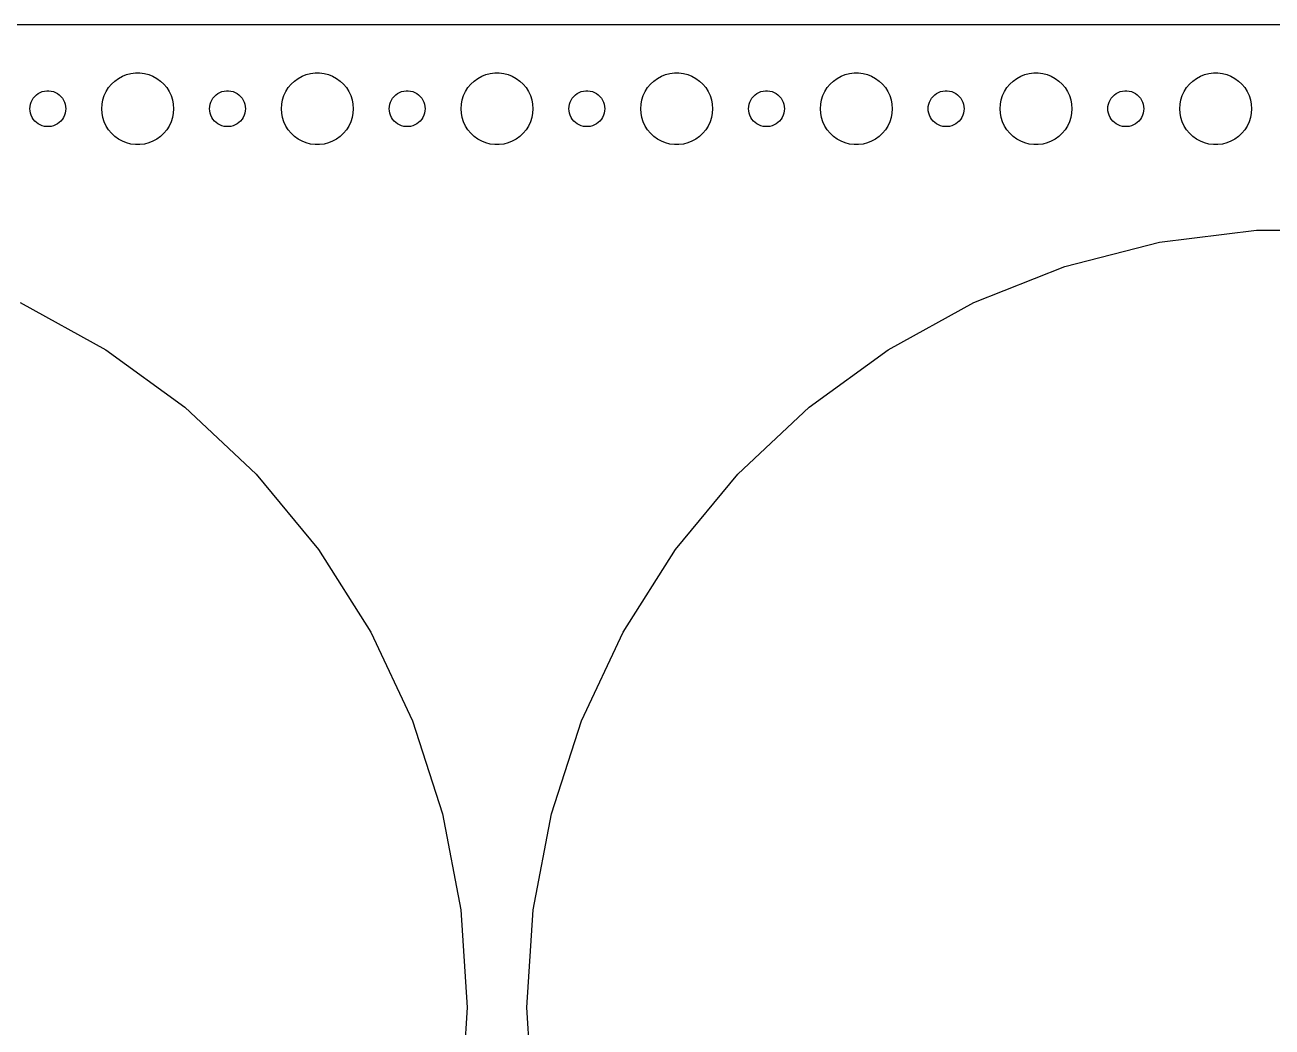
# Model space of a CAD drawing. Header units: metres. Extents: x -210 to 210, y -82 to 82.
# Drawn here: x -106.9 to -2.8, y -1.6 to 82 of the extents above; entities that cross this region are included whole.
import ezdxf

# ---------------------------------------------------------------- set-up
doc = ezdxf.new("R2010")
doc.units = ezdxf.units.M

msp = doc.modelspace()

# ---------------------------------------------------------------- linework, layer by layer
for p, q in [((204.814, 81.9901), (-204.814, 81.9901)), ((-99.927, 76.7634), (-99.6869, 77.0536)), ((-99.6869, 77.0536), (-99.4123, 77.3115)), ((-99.4123, 77.3115), (-99.1075, 77.533)), ((-99.1075, 77.533), (-98.7773, 77.7145)), ((-98.7773, 77.7145), (-98.427, 77.8532)), ((-98.427, 77.8532), (-98.0621, 77.9469)), ((-98.0621, 77.9469), (-97.6884, 77.9941)), ((-97.6884, 77.9941), (-97.3116, 77.9941)), ((-97.3116, 77.9941), (-96.9379, 77.9469)), ((-96.9379, 77.9469), (-96.573, 77.8532)), ((-96.573, 77.8532), (-96.2227, 77.7145)), ((-96.2227, 77.7145), (-95.8925, 77.533)), ((-95.8925, 77.533), (-95.5877, 77.3115)), ((-95.5877, 77.3115), (-95.3131, 77.0536)), ((-95.3131, 77.0536), (-95.073, 76.7634)), ((-84.927, 76.7634), (-84.6869, 77.0536)), ((-84.6869, 77.0536), (-84.4123, 77.3115)), ((-84.4123, 77.3115), (-84.1075, 77.533)), ((-84.1075, 77.533), (-83.7773, 77.7145)), ((-83.7773, 77.7145), (-83.427, 77.8532)), ((-83.427, 77.8532), (-83.0621, 77.9469)), ((-83.0621, 77.9469), (-82.6884, 77.9941)), ((-82.6884, 77.9941), (-82.3116, 77.9941)), ((-82.3116, 77.9941), (-81.9379, 77.9469)), ((-81.9379, 77.9469), (-81.573, 77.8532)), ((-81.573, 77.8532), (-81.2227, 77.7145)), ((-81.2227, 77.7145), (-80.8925, 77.533)), ((-80.8925, 77.533), (-80.5877, 77.3115)), ((-80.5877, 77.3115), (-80.3131, 77.0536)), ((-80.3131, 77.0536), (-80.073, 76.7634)), ((-69.927, 76.7634), (-69.6869, 77.0536)), ((-69.6869, 77.0536), (-69.4123, 77.3115)), ((-69.4123, 77.3115), (-69.1075, 77.533)), ((-69.1075, 77.533), (-68.7773, 77.7145)), ((-68.7773, 77.7145), (-68.427, 77.8532)), ((-68.427, 77.8532), (-68.0621, 77.9469)), ((-68.0621, 77.9469), (-67.6884, 77.9941)), ((-67.6884, 77.9941), (-67.3116, 77.9941)), ((-67.3116, 77.9941), (-66.9379, 77.9469)), ((-66.9379, 77.9469), (-66.573, 77.8532)), ((-66.573, 77.8532), (-66.2227, 77.7145)), ((-66.2227, 77.7145), (-65.8925, 77.533)), ((-65.8925, 77.533), (-65.5877, 77.3115)), ((-65.5877, 77.3115), (-65.3131, 77.0536)), ((-65.3131, 77.0536), (-65.073, 76.7634)), ((-54.927, 76.7634), (-54.6869, 77.0536)), ((-54.6869, 77.0536), (-54.4123, 77.3115)), ((-54.4123, 77.3115), (-54.1075, 77.533)), ((-54.1075, 77.533), (-53.7773, 77.7145)), ((-53.7773, 77.7145), (-53.427, 77.8532)), ((-53.427, 77.8532), (-53.0621, 77.9469)), ((-53.0621, 77.9469), (-52.6884, 77.9941)), ((-52.6884, 77.9941), (-52.3116, 77.9941)), ((-52.3116, 77.9941), (-51.9379, 77.9469)), ((-51.9379, 77.9469), (-51.5729, 77.8532)), ((-51.5729, 77.8532), (-51.2227, 77.7145)), ((-51.2227, 77.7145), (-50.8925, 77.533)), ((-50.8925, 77.533), (-50.5877, 77.3115)), ((-50.5877, 77.3115), (-50.3131, 77.0536)), ((-50.3131, 77.0536), (-50.0729, 76.7634)), ((-39.927, 76.7634), (-39.6869, 77.0536)), ((-39.6869, 77.0536), (-39.4123, 77.3115)), ((-39.4123, 77.3115), (-39.1075, 77.533)), ((-39.1075, 77.533), (-38.7773, 77.7145)), ((-38.7773, 77.7145), (-38.427, 77.8532)), ((-38.427, 77.8532), (-38.0621, 77.9469)), ((-38.0621, 77.9469), (-37.6884, 77.9941)), ((-37.6884, 77.9941), (-37.3116, 77.9941)), ((-37.3116, 77.9941), (-36.9379, 77.9469)), ((-36.9379, 77.9469), (-36.5729, 77.8532)), ((-36.5729, 77.8532), (-36.2227, 77.7145)), ((-36.2227, 77.7145), (-35.8925, 77.533)), ((-35.8925, 77.533), (-35.5877, 77.3115)), ((-35.5877, 77.3115), (-35.3131, 77.0536)), ((-35.3131, 77.0536), (-35.0729, 76.7634)), ((-24.927, 76.7634), (-24.6869, 77.0536)), ((-24.6869, 77.0536), (-24.4123, 77.3115)), ((-24.4123, 77.3115), (-24.1075, 77.533)), ((-24.1075, 77.533), (-23.7773, 77.7145)), ((-23.7773, 77.7145), (-23.427, 77.8532)), ((-23.427, 77.8532), (-23.0621, 77.9469)), ((-23.0621, 77.9469), (-22.6884, 77.9941)), ((-22.6884, 77.9941), (-22.3116, 77.9941)), ((-22.3116, 77.9941), (-21.9379, 77.9469)), ((-21.9379, 77.9469), (-21.5729, 77.8532)), ((-21.5729, 77.8532), (-21.2227, 77.7145)), ((-21.2227, 77.7145), (-20.8925, 77.533)), ((-20.8925, 77.533), (-20.5877, 77.3115)), ((-20.5877, 77.3115), (-20.3131, 77.0536)), ((-20.3131, 77.0536), (-20.0729, 76.7634)), ((-9.92705, 76.7634), (-9.6869, 77.0536)), ((-9.6869, 77.0536), (-9.41226, 77.3115)), ((-9.41226, 77.3115), (-9.10747, 77.533)), ((-9.10747, 77.533), (-8.77733, 77.7145)), ((-8.77733, 77.7145), (-8.42705, 77.8532)), ((-8.42705, 77.8532), (-8.06213, 77.9469)), ((-8.06213, 77.9469), (-7.68837, 77.9941)), ((-7.68837, 77.9941), (-7.31161, 77.9941)), ((-7.31161, 77.9941), (-6.93785, 77.9469)), ((-6.93785, 77.9469), (-6.57294, 77.8532)), ((-6.57294, 77.8532), (-6.22266, 77.7145)), ((-6.22266, 77.7145), (-5.89252, 77.533)), ((-5.89252, 77.533), (-5.58772, 77.3115)), ((-5.58772, 77.3115), (-5.31308, 77.0536)), ((-5.31308, 77.0536), (-5.07294, 76.7634)), ((-106.214, 75.8817), (-106.093, 76.0268)), ((-106.093, 76.0268), (-105.956, 76.1558)), ((-105.956, 76.1558), (-105.804, 76.2665)), ((-105.804, 76.2665), (-105.639, 76.3572)), ((-105.639, 76.3572), (-105.464, 76.4266)), ((-105.464, 76.4266), (-105.281, 76.4734)), ((-105.281, 76.4734), (-105.094, 76.497)), ((-105.094, 76.497), (-104.906, 76.497)), ((-104.906, 76.497), (-104.719, 76.4734)), ((-104.719, 76.4734), (-104.536, 76.4266)), ((-104.536, 76.4266), (-104.361, 76.3572)), ((-104.361, 76.3572), (-104.196, 76.2665)), ((-104.196, 76.2665), (-104.044, 76.1558)), ((-104.044, 76.1558), (-103.907, 76.0268)), ((-103.907, 76.0268), (-103.786, 75.8817)), ((-100.406, 75.7461), (-100.289, 76.1044)), ((-100.289, 76.1044), (-100.129, 76.4453)), ((-100.129, 76.4453), (-99.927, 76.7634)), ((-95.073, 76.7634), (-94.8711, 76.4453)), ((-94.8711, 76.4453), (-94.7107, 76.1044)), ((-94.7107, 76.1044), (-94.5943, 75.7461)), ((-91.2135, 75.8817), (-91.0934, 76.0268)), ((-91.0934, 76.0268), (-90.9561, 76.1558)), ((-90.9561, 76.1558), (-90.8037, 76.2665)), ((-90.8037, 76.2665), (-90.6387, 76.3572)), ((-90.6387, 76.3572), (-90.4635, 76.4266)), ((-90.4635, 76.4266), (-90.2811, 76.4734)), ((-90.2811, 76.4734), (-90.0942, 76.497)), ((-90.0942, 76.497), (-89.9058, 76.497)), ((-89.9058, 76.497), (-89.7189, 76.4734)), ((-89.7189, 76.4734), (-89.5365, 76.4266)), ((-89.5365, 76.4266), (-89.3613, 76.3572)), ((-89.3613, 76.3572), (-89.1963, 76.2665)), ((-89.1963, 76.2665), (-89.0439, 76.1558)), ((-89.0439, 76.1558), (-88.9065, 76.0268)), ((-88.9065, 76.0268), (-88.7865, 75.8817)), ((-85.4057, 75.7461), (-85.2893, 76.1044)), ((-85.2893, 76.1044), (-85.1289, 76.4453)), ((-85.1289, 76.4453), (-84.927, 76.7634)), ((-80.073, 76.7634), (-79.8711, 76.4453)), ((-79.8711, 76.4453), (-79.7107, 76.1044)), ((-79.7107, 76.1044), (-79.5943, 75.7461)), ((-76.2135, 75.8817), (-76.0934, 76.0268)), ((-76.0934, 76.0268), (-75.9561, 76.1558)), ((-75.9561, 76.1558), (-75.8037, 76.2665)), ((-75.8037, 76.2665), (-75.6387, 76.3572)), ((-75.6387, 76.3572), (-75.4635, 76.4266)), ((-75.4635, 76.4266), (-75.2811, 76.4734)), ((-75.2811, 76.4734), (-75.0942, 76.497)), ((-75.0942, 76.497), (-74.9058, 76.497)), ((-74.9058, 76.497), (-74.7189, 76.4734)), ((-74.7189, 76.4734), (-74.5365, 76.4266)), ((-74.5365, 76.4266), (-74.3613, 76.3572)), ((-74.3613, 76.3572), (-74.1963, 76.2665)), ((-74.1963, 76.2665), (-74.0439, 76.1558)), ((-74.0439, 76.1558), (-73.9065, 76.0268)), ((-73.9065, 76.0268), (-73.7865, 75.8817)), ((-70.4057, 75.7461), (-70.2893, 76.1044)), ((-70.2893, 76.1044), (-70.1289, 76.4453)), ((-70.1289, 76.4453), (-69.927, 76.7634)), ((-65.073, 76.7634), (-64.8711, 76.4453)), ((-64.8711, 76.4453), (-64.7107, 76.1044)), ((-64.7107, 76.1044), (-64.5943, 75.7461)), ((-61.2135, 75.8817), (-61.0934, 76.0268)), ((-61.0934, 76.0268), (-60.9561, 76.1558)), ((-60.9561, 76.1558), (-60.8037, 76.2665)), ((-60.8037, 76.2665), (-60.6387, 76.3572)), ((-60.6387, 76.3572), (-60.4635, 76.4266)), ((-60.4635, 76.4266), (-60.2811, 76.4734)), ((-60.2811, 76.4734), (-60.0942, 76.497)), ((-60.0942, 76.497), (-59.9058, 76.497)), ((-59.9058, 76.497), (-59.7189, 76.4734)), ((-59.7189, 76.4734), (-59.5365, 76.4266)), ((-59.5365, 76.4266), (-59.3613, 76.3572)), ((-59.3613, 76.3572), (-59.1963, 76.2665)), ((-59.1963, 76.2665), (-59.0439, 76.1558)), ((-59.0439, 76.1558), (-58.9065, 76.0268)), ((-58.9065, 76.0268), (-58.7865, 75.8817)), ((-55.4057, 75.7461), (-55.2893, 76.1044)), ((-55.2893, 76.1044), (-55.1289, 76.4453)), ((-55.1289, 76.4453), (-54.927, 76.7634)), ((-50.0729, 76.7634), (-49.8711, 76.4453)), ((-49.8711, 76.4453), (-49.7107, 76.1044)), ((-49.7107, 76.1044), (-49.5942, 75.7461)), ((-46.2135, 75.8817), (-46.0934, 76.0268)), ((-46.0934, 76.0268), (-45.9561, 76.1558)), ((-45.9561, 76.1558), (-45.8037, 76.2665)), ((-45.8037, 76.2665), (-45.6387, 76.3572)), ((-45.6387, 76.3572), (-45.4635, 76.4266)), ((-45.4635, 76.4266), (-45.2811, 76.4734)), ((-45.2811, 76.4734), (-45.0942, 76.497)), ((-45.0942, 76.497), (-44.9058, 76.497)), ((-44.9058, 76.497), (-44.7189, 76.4734)), ((-44.7189, 76.4734), (-44.5365, 76.4266)), ((-44.5365, 76.4266), (-44.3613, 76.3572)), ((-44.3613, 76.3572), (-44.1963, 76.2665)), ((-44.1963, 76.2665), (-44.0439, 76.1558)), ((-44.0439, 76.1558), (-43.9065, 76.0268)), ((-43.9065, 76.0268), (-43.7865, 75.8817)), ((-40.4057, 75.7461), (-40.2893, 76.1044)), ((-40.2893, 76.1044), (-40.1289, 76.4453)), ((-40.1289, 76.4453), (-39.927, 76.7634)), ((-35.0729, 76.7634), (-34.8711, 76.4453)), ((-34.8711, 76.4453), (-34.7107, 76.1044)), ((-34.7107, 76.1044), (-34.5942, 75.7461)), ((-31.2135, 75.8817), (-31.0934, 76.0268)), ((-31.0934, 76.0268), (-30.9561, 76.1558)), ((-30.9561, 76.1558), (-30.8037, 76.2665)), ((-30.8037, 76.2665), (-30.6387, 76.3572)), ((-30.6387, 76.3572), (-30.4635, 76.4266)), ((-30.4635, 76.4266), (-30.2811, 76.4734)), ((-30.2811, 76.4734), (-30.0942, 76.497)), ((-30.0942, 76.497), (-29.9058, 76.497)), ((-29.9058, 76.497), (-29.7189, 76.4734)), ((-29.7189, 76.4734), (-29.5365, 76.4266)), ((-29.5365, 76.4266), (-29.3613, 76.3572)), ((-29.3613, 76.3572), (-29.1963, 76.2665)), ((-29.1963, 76.2665), (-29.0439, 76.1558)), ((-29.0439, 76.1558), (-28.9065, 76.0268)), ((-28.9065, 76.0268), (-28.7865, 75.8817)), ((-25.4057, 75.7461), (-25.2893, 76.1044)), ((-25.2893, 76.1044), (-25.1289, 76.4453)), ((-25.1289, 76.4453), (-24.927, 76.7634)), ((-20.0729, 76.7634), (-19.8711, 76.4453)), ((-19.8711, 76.4453), (-19.7107, 76.1044)), ((-19.7107, 76.1044), (-19.5942, 75.7461)), ((-16.2135, 75.8817), (-16.0934, 76.0268)), ((-16.0934, 76.0268), (-15.9561, 76.1558)), ((-15.9561, 76.1558), (-15.8037, 76.2665)), ((-15.8037, 76.2665), (-15.6387, 76.3572)), ((-15.6387, 76.3572), (-15.4635, 76.4266)), ((-15.4635, 76.4266), (-15.2811, 76.4734)), ((-15.2811, 76.4734), (-15.0942, 76.497)), ((-15.0942, 76.497), (-14.9058, 76.497)), ((-14.9058, 76.497), (-14.7189, 76.4734)), ((-14.7189, 76.4734), (-14.5365, 76.4266)), ((-14.5365, 76.4266), (-14.3613, 76.3572)), ((-14.3613, 76.3572), (-14.1963, 76.2665)), ((-14.1963, 76.2665), (-14.0439, 76.1558)), ((-14.0439, 76.1558), (-13.9065, 76.0268)), ((-13.9065, 76.0268), (-13.7865, 75.8817)), ((-10.4057, 75.7461), (-10.2893, 76.1044)), ((-10.2893, 76.1044), (-10.1289, 76.4453)), ((-10.1289, 76.4453), (-9.92705, 76.7634)), ((-5.07294, 76.7634), (-4.87108, 76.4453)), ((-4.87108, 76.4453), (-4.71066, 76.1044)), ((-4.71066, 76.1044), (-4.59424, 75.7461)), ((-106.5, 75), (-106.488, 75.188)), ((-106.488, 74.812), (-106.5, 75)), ((-106.488, 75.188), (-106.453, 75.373)), ((-106.453, 75.373), (-106.395, 75.5522)), ((-106.395, 75.5522), (-106.314, 75.7226)), ((-106.314, 75.7226), (-106.214, 75.8817)), ((-103.786, 75.8817), (-103.686, 75.7226)), ((-103.686, 75.7226), (-103.605, 75.5522)), ((-103.605, 75.5522), (-103.547, 75.373)), ((-103.547, 75.373), (-103.512, 75.188)), ((-103.512, 75.188), (-103.5, 75)), ((-103.5, 75), (-103.512, 74.812)), ((-100.5, 75), (-100.476, 75.376)), ((-100.476, 74.624), (-100.5, 75)), ((-100.476, 75.376), (-100.406, 75.7461)), ((-94.5943, 75.7461), (-94.5237, 75.376)), ((-94.5237, 75.376), (-94.5, 75)), ((-94.5, 75), (-94.5237, 74.624)), ((-91.5, 75), (-91.4882, 75.188)), ((-91.4882, 74.812), (-91.5, 75)), ((-91.4882, 75.188), (-91.4529, 75.373)), ((-91.4529, 75.373), (-91.3947, 75.5522)), ((-91.3947, 75.5522), (-91.3145, 75.7226)), ((-91.3145, 75.7226), (-91.2135, 75.8817)), ((-88.7865, 75.8817), (-88.6855, 75.7226)), ((-88.6855, 75.7226), (-88.6053, 75.5522)), ((-88.6053, 75.5522), (-88.5471, 75.373)), ((-88.5471, 75.373), (-88.5118, 75.188)), ((-88.5118, 75.188), (-88.5, 75)), ((-88.5, 75), (-88.5118, 74.812)), ((-85.5, 75), (-85.4763, 75.376)), ((-85.4763, 74.624), (-85.5, 75)), ((-85.4763, 75.376), (-85.4057, 75.7461)), ((-79.5943, 75.7461), (-79.5237, 75.376)), ((-79.5237, 75.376), (-79.5, 75)), ((-79.5, 75), (-79.5237, 74.624)), ((-76.5, 75), (-76.4882, 75.188)), ((-76.4882, 74.812), (-76.5, 75)), ((-76.4882, 75.188), (-76.4529, 75.373)), ((-76.4529, 75.373), (-76.3947, 75.5522)), ((-76.3947, 75.5522), (-76.3145, 75.7226)), ((-76.3145, 75.7226), (-76.2135, 75.8817)), ((-73.7865, 75.8817), (-73.6855, 75.7226)), ((-73.6855, 75.7226), (-73.6053, 75.5522)), ((-73.6053, 75.5522), (-73.5471, 75.373)), ((-73.5471, 75.373), (-73.5118, 75.188)), ((-73.5118, 75.188), (-73.5, 75)), ((-73.5, 75), (-73.5118, 74.812)), ((-70.5, 75), (-70.4763, 75.376)), ((-70.4763, 74.624), (-70.5, 75)), ((-70.4763, 75.376), (-70.4057, 75.7461)), ((-64.5943, 75.7461), (-64.5237, 75.376)), ((-64.5237, 75.376), (-64.5, 75)), ((-64.5, 75), (-64.5237, 74.624)), ((-61.5, 75), (-61.4882, 75.188)), ((-61.4882, 74.812), (-61.5, 75)), ((-61.4882, 75.188), (-61.4529, 75.373)), ((-61.4529, 75.373), (-61.3947, 75.5522)), ((-61.3947, 75.5522), (-61.3145, 75.7226)), ((-61.3145, 75.7226), (-61.2135, 75.8817)), ((-58.7865, 75.8817), (-58.6855, 75.7226)), ((-58.6855, 75.7226), (-58.6053, 75.5522)), ((-58.6053, 75.5522), (-58.5471, 75.373)), ((-58.5471, 75.373), (-58.5118, 75.188)), ((-58.5118, 75.188), (-58.5, 75)), ((-58.5, 75), (-58.5118, 74.812)), ((-55.5, 75), (-55.4763, 75.376)), ((-55.4763, 74.624), (-55.5, 75)), ((-55.4763, 75.376), (-55.4057, 75.7461)), ((-49.5942, 75.7461), (-49.5237, 75.376)), ((-49.5237, 75.376), (-49.5, 75)), ((-49.5, 75), (-49.5237, 74.624)), ((-46.5, 75), (-46.4882, 75.188)), ((-46.4882, 74.812), (-46.5, 75)), ((-46.4882, 75.188), (-46.4529, 75.373)), ((-46.4529, 75.373), (-46.3947, 75.5522)), ((-46.3947, 75.5522), (-46.3145, 75.7226)), ((-46.3145, 75.7226), (-46.2135, 75.8817)), ((-43.7865, 75.8817), (-43.6855, 75.7226)), ((-43.6855, 75.7226), (-43.6053, 75.5522)), ((-43.6053, 75.5522), (-43.5471, 75.373)), ((-43.5471, 75.373), (-43.5118, 75.188)), ((-43.5118, 75.188), (-43.5, 75)), ((-43.5, 75), (-43.5118, 74.812)), ((-40.5, 75), (-40.4763, 75.376)), ((-40.4763, 74.624), (-40.5, 75)), ((-40.4763, 75.376), (-40.4057, 75.7461)), ((-34.5942, 75.7461), (-34.5237, 75.376)), ((-34.5237, 75.376), (-34.5, 75)), ((-34.5, 75), (-34.5237, 74.624)), ((-31.5, 75), (-31.4882, 75.188)), ((-31.4882, 74.812), (-31.5, 75)), ((-31.4882, 75.188), (-31.4529, 75.373)), ((-31.4529, 75.373), (-31.3947, 75.5522)), ((-31.3947, 75.5522), (-31.3145, 75.7226)), ((-31.3145, 75.7226), (-31.2135, 75.8817)), ((-28.7865, 75.8817), (-28.6855, 75.7226)), ((-28.6855, 75.7226), (-28.6053, 75.5522)), ((-28.6053, 75.5522), (-28.5471, 75.373)), ((-28.5471, 75.373), (-28.5118, 75.188)), ((-28.5118, 75.188), (-28.5, 75)), ((-28.5, 75), (-28.5118, 74.812)), ((-25.5, 75), (-25.4763, 75.376)), ((-25.4763, 74.624), (-25.5, 75)), ((-25.4763, 75.376), (-25.4057, 75.7461)), ((-19.5942, 75.7461), (-19.5237, 75.376)), ((-19.5237, 75.376), (-19.5, 75)), ((-19.5, 75), (-19.5237, 74.624)), ((-16.5, 75), (-16.4882, 75.188)), ((-16.4882, 74.812), (-16.5, 75)), ((-16.4882, 75.188), (-16.4529, 75.373)), ((-16.4529, 75.373), (-16.3947, 75.5522)), ((-16.3947, 75.5522), (-16.3145, 75.7226)), ((-16.3145, 75.7226), (-16.2135, 75.8817)), ((-13.7865, 75.8817), (-13.6855, 75.7226)), ((-13.6855, 75.7226), (-13.6053, 75.5522)), ((-13.6053, 75.5522), (-13.5471, 75.373)), ((-13.5471, 75.373), (-13.5118, 75.188)), ((-13.5118, 75.188), (-13.5, 75)), ((-13.5, 75), (-13.5118, 74.812)), ((-10.5, 75), (-10.4763, 75.376)), ((-10.4763, 74.624), (-10.5, 75)), ((-10.4763, 75.376), (-10.4057, 75.7461)), ((-4.59424, 75.7461), (-4.52365, 75.376)), ((-4.52365, 75.376), (-4.5, 75)), ((-4.5, 75), (-4.52365, 74.624)), ((-106.453, 74.627), (-106.488, 74.812)), ((-106.395, 74.4478), (-106.453, 74.627)), ((-106.314, 74.2774), (-106.395, 74.4478)), ((-106.214, 74.1183), (-106.314, 74.2774)), ((-106.093, 73.9732), (-106.214, 74.1183)), ((-105.956, 73.8442), (-106.093, 73.9732)), ((-103.907, 73.9732), (-104.044, 73.8442)), ((-103.786, 74.1183), (-103.907, 73.9732)), ((-103.686, 74.2774), (-103.786, 74.1183)), ((-103.605, 74.4478), (-103.686, 74.2774)), ((-103.547, 74.627), (-103.605, 74.4478)), ((-103.512, 74.812), (-103.547, 74.627)), ((-100.406, 74.2539), (-100.476, 74.624)), ((-100.289, 73.8956), (-100.406, 74.2539)), ((-94.5943, 74.2539), (-94.7107, 73.8956)), ((-94.5237, 74.624), (-94.5943, 74.2539)), ((-91.4529, 74.627), (-91.4882, 74.812)), ((-91.3947, 74.4478), (-91.4529, 74.627)), ((-91.3145, 74.2774), (-91.3947, 74.4478)), ((-91.2135, 74.1183), (-91.3145, 74.2774)), ((-91.0934, 73.9732), (-91.2135, 74.1183)), ((-90.9561, 73.8442), (-91.0934, 73.9732)), ((-88.9065, 73.9732), (-89.0439, 73.8442)), ((-88.7865, 74.1183), (-88.9065, 73.9732)), ((-88.6855, 74.2774), (-88.7865, 74.1183)), ((-88.6053, 74.4478), (-88.6855, 74.2774)), ((-88.5471, 74.627), (-88.6053, 74.4478)), ((-88.5118, 74.812), (-88.5471, 74.627)), ((-85.4057, 74.2539), (-85.4763, 74.624)), ((-85.2893, 73.8956), (-85.4057, 74.2539)), ((-79.5943, 74.2539), (-79.7107, 73.8956)), ((-79.5237, 74.624), (-79.5943, 74.2539)), ((-76.4529, 74.627), (-76.4882, 74.812)), ((-76.3947, 74.4478), (-76.4529, 74.627)), ((-76.3145, 74.2774), (-76.3947, 74.4478)), ((-76.2135, 74.1183), (-76.3145, 74.2774)), ((-76.0934, 73.9732), (-76.2135, 74.1183)), ((-75.9561, 73.8442), (-76.0934, 73.9732)), ((-73.9065, 73.9732), (-74.0439, 73.8442)), ((-73.7865, 74.1183), (-73.9065, 73.9732)), ((-73.6855, 74.2774), (-73.7865, 74.1183)), ((-73.6053, 74.4478), (-73.6855, 74.2774)), ((-73.5471, 74.627), (-73.6053, 74.4478)), ((-73.5118, 74.812), (-73.5471, 74.627)), ((-70.4057, 74.2539), (-70.4763, 74.624)), ((-70.2893, 73.8956), (-70.4057, 74.2539)), ((-64.5943, 74.2539), (-64.7107, 73.8956)), ((-64.5237, 74.624), (-64.5943, 74.2539)), ((-61.4529, 74.627), (-61.4882, 74.812)), ((-61.3947, 74.4478), (-61.4529, 74.627)), ((-61.3145, 74.2774), (-61.3947, 74.4478)), ((-61.2135, 74.1183), (-61.3145, 74.2774)), ((-61.0934, 73.9732), (-61.2135, 74.1183)), ((-60.9561, 73.8442), (-61.0934, 73.9732)), ((-58.9065, 73.9732), (-59.0439, 73.8442)), ((-58.7865, 74.1183), (-58.9065, 73.9732)), ((-58.6855, 74.2774), (-58.7865, 74.1183)), ((-58.6053, 74.4478), (-58.6855, 74.2774)), ((-58.5471, 74.627), (-58.6053, 74.4478)), ((-58.5118, 74.812), (-58.5471, 74.627)), ((-55.4057, 74.2539), (-55.4763, 74.624)), ((-55.2893, 73.8956), (-55.4057, 74.2539)), ((-49.5942, 74.2539), (-49.7107, 73.8956)), ((-49.5237, 74.624), (-49.5942, 74.2539)), ((-46.4529, 74.627), (-46.4882, 74.812)), ((-46.3947, 74.4478), (-46.4529, 74.627)), ((-46.3145, 74.2774), (-46.3947, 74.4478)), ((-46.2135, 74.1183), (-46.3145, 74.2774)), ((-46.0934, 73.9732), (-46.2135, 74.1183)), ((-45.9561, 73.8442), (-46.0934, 73.9732)), ((-43.9065, 73.9732), (-44.0439, 73.8442)), ((-43.7865, 74.1183), (-43.9065, 73.9732)), ((-43.6855, 74.2774), (-43.7865, 74.1183)), ((-43.6053, 74.4478), (-43.6855, 74.2774)), ((-43.5471, 74.627), (-43.6053, 74.4478)), ((-43.5118, 74.812), (-43.5471, 74.627)), ((-40.4057, 74.2539), (-40.4763, 74.624)), ((-40.2893, 73.8956), (-40.4057, 74.2539)), ((-34.5942, 74.2539), (-34.7107, 73.8956)), ((-34.5237, 74.624), (-34.5942, 74.2539)), ((-31.4529, 74.627), (-31.4882, 74.812)), ((-31.3947, 74.4478), (-31.4529, 74.627)), ((-31.3145, 74.2774), (-31.3947, 74.4478)), ((-31.2135, 74.1183), (-31.3145, 74.2774)), ((-31.0934, 73.9732), (-31.2135, 74.1183)), ((-30.9561, 73.8442), (-31.0934, 73.9732)), ((-28.9065, 73.9732), (-29.0439, 73.8442)), ((-28.7865, 74.1183), (-28.9065, 73.9732)), ((-28.6855, 74.2774), (-28.7865, 74.1183)), ((-28.6053, 74.4478), (-28.6855, 74.2774)), ((-28.5471, 74.627), (-28.6053, 74.4478)), ((-28.5118, 74.812), (-28.5471, 74.627)), ((-25.4057, 74.2539), (-25.4763, 74.624)), ((-25.2893, 73.8956), (-25.4057, 74.2539)), ((-19.5942, 74.2539), (-19.7107, 73.8956)), ((-19.5237, 74.624), (-19.5942, 74.2539)), ((-16.4529, 74.627), (-16.4882, 74.812)), ((-16.3947, 74.4478), (-16.4529, 74.627)), ((-16.3145, 74.2774), (-16.3947, 74.4478)), ((-16.2135, 74.1183), (-16.3145, 74.2774)), ((-16.0934, 73.9732), (-16.2135, 74.1183)), ((-15.9561, 73.8442), (-16.0934, 73.9732)), ((-13.9065, 73.9732), (-14.0439, 73.8442)), ((-13.7865, 74.1183), (-13.9065, 73.9732)), ((-13.6855, 74.2774), (-13.7865, 74.1183)), ((-13.6053, 74.4478), (-13.6855, 74.2774)), ((-13.5471, 74.627), (-13.6053, 74.4478)), ((-13.5118, 74.812), (-13.5471, 74.627)), ((-10.4057, 74.2539), (-10.4763, 74.624)), ((-10.2893, 73.8956), (-10.4057, 74.2539)), ((-4.59424, 74.2539), (-4.71066, 73.8956)), ((-4.52365, 74.624), (-4.59424, 74.2539)), ((-105.804, 73.7335), (-105.956, 73.8442)), ((-105.639, 73.6428), (-105.804, 73.7335)), ((-105.464, 73.5734), (-105.639, 73.6428)), ((-105.281, 73.5266), (-105.464, 73.5734)), ((-105.094, 73.503), (-105.281, 73.5266)), ((-104.906, 73.503), (-105.094, 73.503)), ((-104.719, 73.5266), (-104.906, 73.503)), ((-104.536, 73.5734), (-104.719, 73.5266)), ((-104.361, 73.6428), (-104.536, 73.5734)), ((-104.196, 73.7335), (-104.361, 73.6428)), ((-104.044, 73.8442), (-104.196, 73.7335)), ((-100.129, 73.5547), (-100.289, 73.8956)), ((-99.927, 73.2366), (-100.129, 73.5547)), ((-99.6869, 72.9464), (-99.927, 73.2366)), ((-99.4123, 72.6885), (-99.6869, 72.9464)), ((-95.3131, 72.9464), (-95.5877, 72.6885)), ((-95.073, 73.2366), (-95.3131, 72.9464)), ((-94.8711, 73.5547), (-95.073, 73.2366)), ((-94.7107, 73.8956), (-94.8711, 73.5547)), ((-90.8037, 73.7335), (-90.9561, 73.8442)), ((-90.6387, 73.6428), (-90.8037, 73.7335)), ((-90.4635, 73.5734), (-90.6387, 73.6428)), ((-90.2811, 73.5266), (-90.4635, 73.5734)), ((-90.0942, 73.503), (-90.2811, 73.5266)), ((-89.9058, 73.503), (-90.0942, 73.503)), ((-89.7189, 73.5266), (-89.9058, 73.503)), ((-89.5365, 73.5734), (-89.7189, 73.5266)), ((-89.3613, 73.6428), (-89.5365, 73.5734)), ((-89.1963, 73.7335), (-89.3613, 73.6428)), ((-89.0439, 73.8442), (-89.1963, 73.7335)), ((-85.1289, 73.5547), (-85.2893, 73.8956)), ((-84.927, 73.2366), (-85.1289, 73.5547)), ((-84.6869, 72.9464), (-84.927, 73.2366)), ((-84.4123, 72.6885), (-84.6869, 72.9464)), ((-80.3131, 72.9464), (-80.5877, 72.6885)), ((-80.073, 73.2366), (-80.3131, 72.9464)), ((-79.8711, 73.5547), (-80.073, 73.2366)), ((-79.7107, 73.8956), (-79.8711, 73.5547)), ((-75.8037, 73.7335), (-75.9561, 73.8442)), ((-75.6387, 73.6428), (-75.8037, 73.7335)), ((-75.4635, 73.5734), (-75.6387, 73.6428)), ((-75.2811, 73.5266), (-75.4635, 73.5734)), ((-75.0942, 73.503), (-75.2811, 73.5266)), ((-74.9058, 73.503), (-75.0942, 73.503)), ((-74.7189, 73.5266), (-74.9058, 73.503)), ((-74.5365, 73.5734), (-74.7189, 73.5266)), ((-74.3613, 73.6428), (-74.5365, 73.5734)), ((-74.1963, 73.7335), (-74.3613, 73.6428)), ((-74.0439, 73.8442), (-74.1963, 73.7335)), ((-70.1289, 73.5547), (-70.2893, 73.8956)), ((-69.927, 73.2366), (-70.1289, 73.5547)), ((-69.6869, 72.9464), (-69.927, 73.2366)), ((-69.4123, 72.6885), (-69.6869, 72.9464)), ((-65.3131, 72.9464), (-65.5877, 72.6885)), ((-65.073, 73.2366), (-65.3131, 72.9464)), ((-64.8711, 73.5547), (-65.073, 73.2366)), ((-64.7107, 73.8956), (-64.8711, 73.5547)), ((-60.8037, 73.7335), (-60.9561, 73.8442)), ((-60.6387, 73.6428), (-60.8037, 73.7335)), ((-60.4635, 73.5734), (-60.6387, 73.6428)), ((-60.2811, 73.5266), (-60.4635, 73.5734)), ((-60.0942, 73.503), (-60.2811, 73.5266)), ((-59.9058, 73.503), (-60.0942, 73.503)), ((-59.7189, 73.5266), (-59.9058, 73.503)), ((-59.5365, 73.5734), (-59.7189, 73.5266)), ((-59.3613, 73.6428), (-59.5365, 73.5734)), ((-59.1963, 73.7335), (-59.3613, 73.6428)), ((-59.0439, 73.8442), (-59.1963, 73.7335)), ((-55.1289, 73.5547), (-55.2893, 73.8956)), ((-54.927, 73.2366), (-55.1289, 73.5547)), ((-54.6869, 72.9464), (-54.927, 73.2366)), ((-54.4123, 72.6885), (-54.6869, 72.9464)), ((-50.3131, 72.9464), (-50.5877, 72.6885)), ((-50.0729, 73.2366), (-50.3131, 72.9464)), ((-49.8711, 73.5547), (-50.0729, 73.2366)), ((-49.7107, 73.8956), (-49.8711, 73.5547)), ((-45.8037, 73.7335), (-45.9561, 73.8442)), ((-45.6387, 73.6428), (-45.8037, 73.7335)), ((-45.4635, 73.5734), (-45.6387, 73.6428)), ((-45.2811, 73.5266), (-45.4635, 73.5734)), ((-45.0942, 73.503), (-45.2811, 73.5266)), ((-44.9058, 73.503), (-45.0942, 73.503)), ((-44.7189, 73.5266), (-44.9058, 73.503)), ((-44.5365, 73.5734), (-44.7189, 73.5266)), ((-44.3613, 73.6428), (-44.5365, 73.5734)), ((-44.1963, 73.7335), (-44.3613, 73.6428)), ((-44.0439, 73.8442), (-44.1963, 73.7335)), ((-40.1289, 73.5547), (-40.2893, 73.8956)), ((-39.927, 73.2366), (-40.1289, 73.5547)), ((-39.6869, 72.9464), (-39.927, 73.2366)), ((-39.4123, 72.6885), (-39.6869, 72.9464)), ((-35.3131, 72.9464), (-35.5877, 72.6885)), ((-35.0729, 73.2366), (-35.3131, 72.9464)), ((-34.8711, 73.5547), (-35.0729, 73.2366)), ((-34.7107, 73.8956), (-34.8711, 73.5547)), ((-30.8037, 73.7335), (-30.9561, 73.8442)), ((-30.6387, 73.6428), (-30.8037, 73.7335)), ((-30.4635, 73.5734), (-30.6387, 73.6428)), ((-30.2811, 73.5266), (-30.4635, 73.5734)), ((-30.0942, 73.503), (-30.2811, 73.5266)), ((-29.9058, 73.503), (-30.0942, 73.503)), ((-29.7189, 73.5266), (-29.9058, 73.503)), ((-29.5365, 73.5734), (-29.7189, 73.5266)), ((-29.3613, 73.6428), (-29.5365, 73.5734)), ((-29.1963, 73.7335), (-29.3613, 73.6428)), ((-29.0439, 73.8442), (-29.1963, 73.7335)), ((-25.1289, 73.5547), (-25.2893, 73.8956)), ((-24.927, 73.2366), (-25.1289, 73.5547)), ((-24.6869, 72.9464), (-24.927, 73.2366)), ((-24.4123, 72.6885), (-24.6869, 72.9464)), ((-20.3131, 72.9464), (-20.5877, 72.6885)), ((-20.0729, 73.2366), (-20.3131, 72.9464)), ((-19.8711, 73.5547), (-20.0729, 73.2366)), ((-19.7107, 73.8956), (-19.8711, 73.5547)), ((-15.8037, 73.7335), (-15.9561, 73.8442)), ((-15.6387, 73.6428), (-15.8037, 73.7335)), ((-15.4635, 73.5734), (-15.6387, 73.6428)), ((-15.2811, 73.5266), (-15.4635, 73.5734)), ((-15.0942, 73.503), (-15.2811, 73.5266)), ((-14.9058, 73.503), (-15.0942, 73.503)), ((-14.7189, 73.5266), (-14.9058, 73.503)), ((-14.5365, 73.5734), (-14.7189, 73.5266)), ((-14.3613, 73.6428), (-14.5365, 73.5734)), ((-14.1963, 73.7335), (-14.3613, 73.6428)), ((-14.0439, 73.8442), (-14.1963, 73.7335)), ((-10.1289, 73.5547), (-10.2893, 73.8956)), ((-9.92705, 73.2366), (-10.1289, 73.5547)), ((-9.6869, 72.9464), (-9.92705, 73.2366)), ((-9.41226, 72.6885), (-9.6869, 72.9464)), ((-5.31308, 72.9464), (-5.58772, 72.6885)), ((-5.07294, 73.2366), (-5.31308, 72.9464)), ((-4.87108, 73.5547), (-5.07294, 73.2366)), ((-4.71066, 73.8956), (-4.87108, 73.5547)), ((-99.1075, 72.467), (-99.4123, 72.6885)), ((-98.7773, 72.2855), (-99.1075, 72.467)), ((-98.427, 72.1468), (-98.7773, 72.2855)), ((-98.0621, 72.0531), (-98.427, 72.1468)), ((-97.6884, 72.0059), (-98.0621, 72.0531)), ((-97.3116, 72.0059), (-97.6884, 72.0059)), ((-96.9379, 72.0531), (-97.3116, 72.0059)), ((-96.573, 72.1468), (-96.9379, 72.0531)), ((-96.2227, 72.2855), (-96.573, 72.1468)), ((-95.8925, 72.467), (-96.2227, 72.2855)), ((-95.5877, 72.6885), (-95.8925, 72.467)), ((-84.1075, 72.467), (-84.4123, 72.6885)), ((-83.7773, 72.2855), (-84.1075, 72.467)), ((-83.427, 72.1468), (-83.7773, 72.2855)), ((-83.0621, 72.0531), (-83.427, 72.1468)), ((-82.6884, 72.0059), (-83.0621, 72.0531)), ((-82.3116, 72.0059), (-82.6884, 72.0059)), ((-81.9379, 72.0531), (-82.3116, 72.0059)), ((-81.573, 72.1468), (-81.9379, 72.0531)), ((-81.2227, 72.2855), (-81.573, 72.1468)), ((-80.8925, 72.467), (-81.2227, 72.2855)), ((-80.5877, 72.6885), (-80.8925, 72.467)), ((-69.1075, 72.467), (-69.4123, 72.6885)), ((-68.7773, 72.2855), (-69.1075, 72.467)), ((-68.427, 72.1468), (-68.7773, 72.2855)), ((-68.0621, 72.0531), (-68.427, 72.1468)), ((-67.6884, 72.0059), (-68.0621, 72.0531)), ((-67.3116, 72.0059), (-67.6884, 72.0059)), ((-66.9379, 72.0531), (-67.3116, 72.0059)), ((-66.573, 72.1468), (-66.9379, 72.0531)), ((-66.2227, 72.2855), (-66.573, 72.1468)), ((-65.8925, 72.467), (-66.2227, 72.2855)), ((-65.5877, 72.6885), (-65.8925, 72.467)), ((-54.1075, 72.467), (-54.4123, 72.6885)), ((-53.7773, 72.2855), (-54.1075, 72.467)), ((-53.427, 72.1468), (-53.7773, 72.2855)), ((-53.0621, 72.0531), (-53.427, 72.1468)), ((-52.6884, 72.0059), (-53.0621, 72.0531)), ((-52.3116, 72.0059), (-52.6884, 72.0059)), ((-51.9379, 72.0531), (-52.3116, 72.0059)), ((-51.5729, 72.1468), (-51.9379, 72.0531)), ((-51.2227, 72.2855), (-51.5729, 72.1468)), ((-50.8925, 72.467), (-51.2227, 72.2855)), ((-50.5877, 72.6885), (-50.8925, 72.467)), ((-39.1075, 72.467), (-39.4123, 72.6885)), ((-38.7773, 72.2855), (-39.1075, 72.467)), ((-38.427, 72.1468), (-38.7773, 72.2855)), ((-38.0621, 72.0531), (-38.427, 72.1468)), ((-37.6884, 72.0059), (-38.0621, 72.0531)), ((-37.3116, 72.0059), (-37.6884, 72.0059)), ((-36.9379, 72.0531), (-37.3116, 72.0059)), ((-36.5729, 72.1468), (-36.9379, 72.0531)), ((-36.2227, 72.2855), (-36.5729, 72.1468)), ((-35.8925, 72.467), (-36.2227, 72.2855)), ((-35.5877, 72.6885), (-35.8925, 72.467)), ((-24.1075, 72.467), (-24.4123, 72.6885)), ((-23.7773, 72.2855), (-24.1075, 72.467)), ((-23.427, 72.1468), (-23.7773, 72.2855)), ((-23.0621, 72.0531), (-23.427, 72.1468)), ((-22.6884, 72.0059), (-23.0621, 72.0531)), ((-22.3116, 72.0059), (-22.6884, 72.0059)), ((-21.9379, 72.0531), (-22.3116, 72.0059)), ((-21.5729, 72.1468), (-21.9379, 72.0531)), ((-21.2227, 72.2855), (-21.5729, 72.1468)), ((-20.8925, 72.467), (-21.2227, 72.2855)), ((-20.5877, 72.6885), (-20.8925, 72.467)), ((-9.10747, 72.467), (-9.41226, 72.6885)), ((-8.77733, 72.2855), (-9.10747, 72.467)), ((-8.42705, 72.1468), (-8.77733, 72.2855)), ((-8.06213, 72.0531), (-8.42705, 72.1468)), ((-7.68837, 72.0059), (-8.06213, 72.0531)), ((-7.31161, 72.0059), (-7.68837, 72.0059)), ((-6.93785, 72.0531), (-7.31161, 72.0059)), ((-6.57294, 72.1468), (-6.93785, 72.0531)), ((-6.22266, 72.2855), (-6.57294, 72.1468)), ((-5.89252, 72.467), (-6.22266, 72.2855)), ((-5.58772, 72.6885), (-5.89252, 72.467)), ((-12.1798, 63.8487), (-4.08138, 64.8717)), ((-4.08138, 64.8717), (4.08138, 64.8717)), ((-20.0861, 61.8187), (-12.1798, 63.8487)), ((-27.6756, 58.8138), (-20.0861, 61.8187)), ((-107.324, 58.8138), (-100.171, 54.8813)), ((-34.8287, 54.8813), (-27.6756, 58.8138)), ((-100.171, 54.8813), (-93.5674, 50.0834)), ((-41.4326, 50.0834), (-34.8287, 54.8813)), ((-93.5674, 50.0834), (-87.617, 44.4956)), ((-47.3829, 44.4956), (-41.4326, 50.0834)), ((-87.617, 44.4956), (-82.4139, 38.206)), ((-52.5861, 38.206), (-47.3829, 44.4956)), ((-82.4139, 38.206), (-78.0401, 31.314)), ((-56.9599, 31.314), (-52.5861, 38.206)), ((-78.0401, 31.314), (-74.5645, 23.9281)), ((-60.4355, 23.9281), (-56.9599, 31.314)), ((-74.5645, 23.9281), (-72.0421, 16.1648)), ((-62.9579, 16.1648), (-60.4355, 23.9281)), ((-72.0421, 16.1648), (-70.5125, 8.14665)), ((-64.4875, 8.14665), (-62.9579, 16.1648)), ((-70.5125, 8.14665), (-70, 0)), ((-65, 0), (-64.4875, 8.14665)), ((-70, 0), (-70.5125, -8.14665)), ((-64.4875, -8.14665), (-65, 0))]:
    msp.add_line(p, q)

doc.saveas('drawing.dxf')
